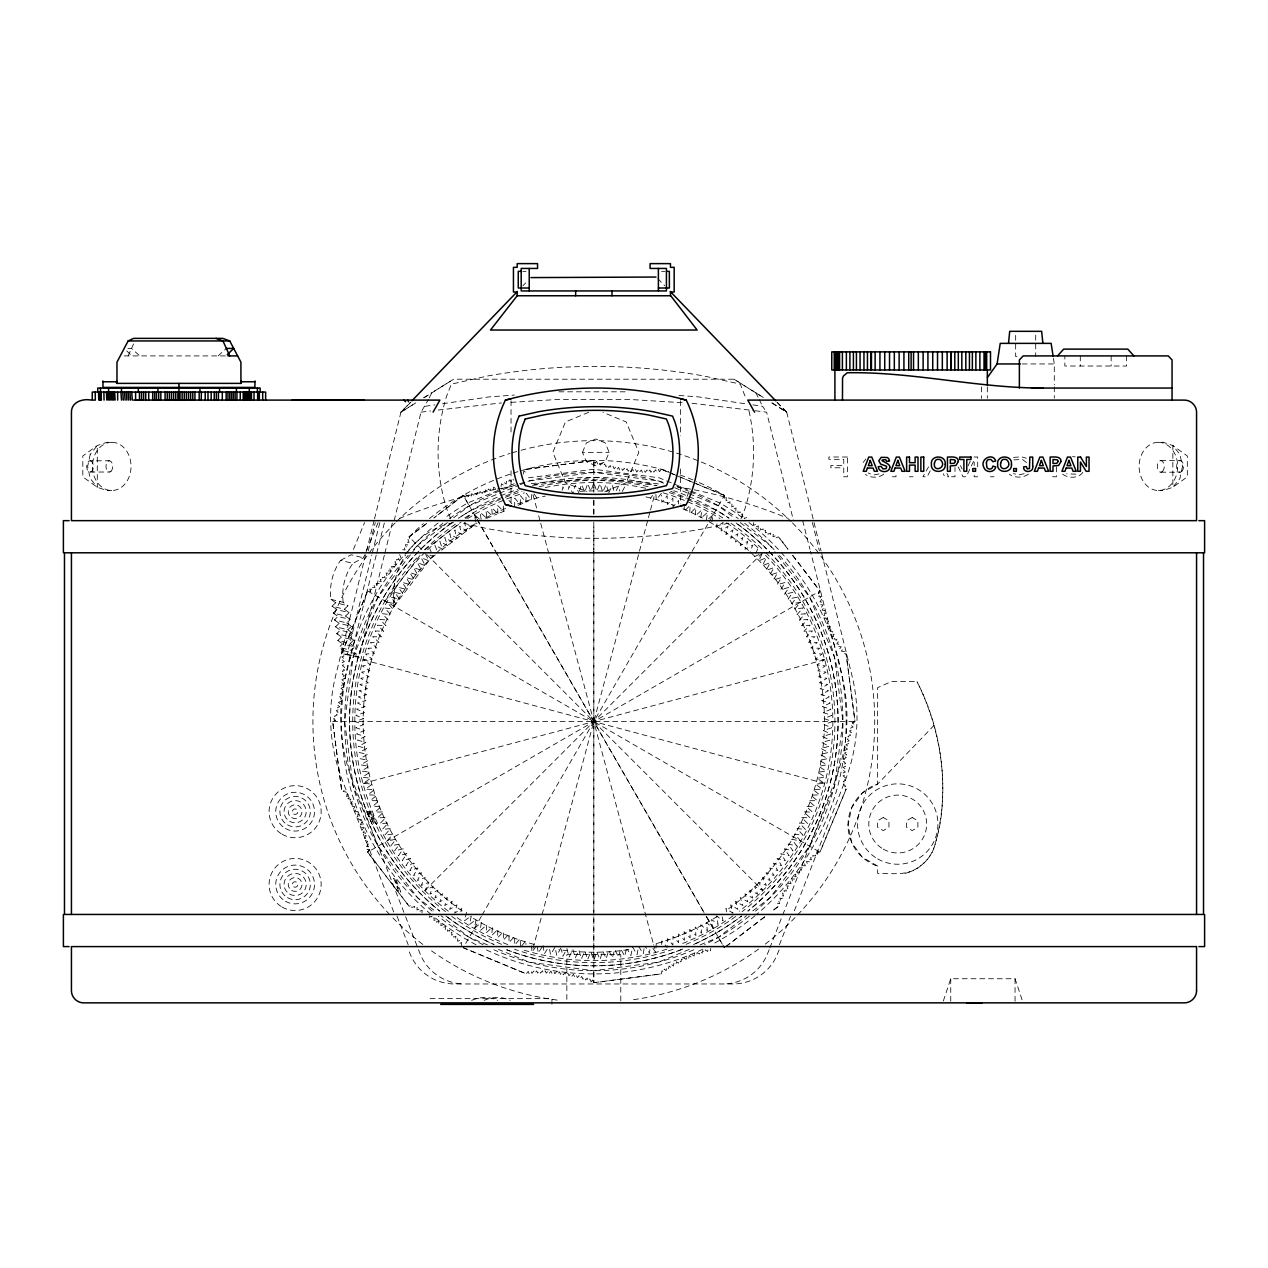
<?xml version="1.0" encoding="UTF-8"?>
<svg xmlns="http://www.w3.org/2000/svg" width="1268" height="1268" viewBox="0 0 1268 1268"><rect width="100%" height="100%" fill="white"/><g stroke="black" fill="none" stroke-linecap="round" stroke-linejoin="round"><path stroke-width="0.75" stroke-dasharray="5 3.75" d="M593.836 551.469L593.82 982.763L661.42 973.856L661.959 970.717L663.766 972.207L664.289 969.101L666.128 970.591L666.651 967.532L668.537 969.037L669.06 966.01L670.962 967.516L671.485 964.52L673.435 966.042L673.942 963.094L675.923 964.631L676.415 961.715L678.443 963.252L678.935 960.383L680.979 961.936L681.455 959.099L683.563 960.653L684.023 957.863L686.146 959.432L686.606 956.674L688.778 958.275L689.206 955.549L691.409 957.15L691.837 954.455L694.071 956.088L694.484 953.425L696.75 955.073L697.146 952.458L699.461 954.107L699.841 951.523L702.171 953.187L702.535 950.651L704.913 952.331L705.262 949.827L707.671 951.539L707.988 949.05L710.429 950.794L710.746 948.337M593.836 549.488L593.836 523.779M593.836 513.889L593.836 500.052M593.836 492.142L593.852 460.49L595.152 463.185L596.499 461.283L597.814 464.151L599.209 462.234L600.509 465.055L601.935 463.121L603.219 465.911L604.678 463.961L605.946 466.719L607.435 464.754L608.688 467.48L610.209 465.499L611.43 468.177L612.983 466.18L614.203 468.827L615.788 466.798L616.977 469.429L618.594 467.369L619.767 469.968L621.415 467.892L622.572 470.444L624.252 468.352L625.378 470.872L627.089 468.764L628.199 471.252L629.927 469.112L631.02 471.569L632.78 469.414L633.841 471.839L635.648 469.651L636.679 472.045L638.501 469.826L639.516 472.203L641.37 469.952L642.353 472.298L644.239 470.032L645.19 472.346L647.108 470.048L648.027 472.33L649.977 470L650.88 472.267L652.846 469.905L653.717 472.156L655.699 469.762L656.555 471.965L658.567 469.54L659.376 471.744L661.42 469.287L724.408 495.376L724.171 498.467L726.295 497.5L725.993 500.638L728.165 499.671L727.864 502.778L730.067 501.811L729.782 504.87L732.016 503.903L731.747 506.931L734.014 505.98L733.728 508.959L736.042 507.993L735.773 510.941L738.119 509.974L737.849 512.874L740.227 511.923L739.957 514.792L742.382 513.825L742.097 516.647L744.554 515.68L744.284 518.469L746.773 517.502M384.331 555.273L359.082 657.173L343.755 654.161L343.771 650.722L339 647.314L342.614 643.875L354.882 646.902L351.252 650.357L339 647.314M356.007 657.189L356.023 653.765L351.252 650.357M678.602 503.951L678.649 500.495L672.991 506.835L672.896 498.102L667.428 504.537L667.126 495.725L661.864 502.239L661.468 495.106M981.432 386.914L981.4 398.374M435.336 554.924L430.724 558.475L394.063 606.247L394.475 583.328M684.34 504.585L684.118 511.448L690.157 505.266L689.681 513.762L695.926 507.644L695.244 516.06L701.679 510.037L700.808 518.358L707.433 512.415L706.355 520.673L713.202 514.808L711.871 521.877M661.658 944.47L661.864 940.919L667.126 947.434L667.428 938.605L672.896 945.04L672.991 936.307L678.649 942.663L678.554 933.993L684.403 940.27L684.118 931.695L690.157 937.892L689.681 929.396L695.926 935.499L695.244 927.082L701.679 933.121L700.808 924.784L707.433 930.728L706.355 922.486L713.202 928.35L711.538 919.49L718.148 924.546L716.309 915.829L723.093 920.758L721.888 915.607M724.171 498.467L724.408 495.376A261.192 261.192 0 0 0 698.288 482.189M531.752 494.536L531.34 499.925L526.268 493.331L525.776 502.239L520.498 495.725L520.213 504.537L514.745 498.102L514.649 506.835L508.991 500.495M656.301 943.218L655.619 952.205L651.546 946.245M461.346 945.659L461.631 942.504L459.476 943.471L459.761 940.38L457.558 941.331L457.843 938.272L455.608 939.239L455.894 936.212L453.627 937.179L453.896 934.199L451.582 935.15L451.868 932.202L449.522 933.169L449.791 930.268L447.414 931.219L447.683 928.366L445.258 929.317L445.544 926.496L443.071 927.463L443.356 924.673L440.852 925.656L441.137 922.898L438.601 923.881L438.886 921.17L436.303 922.153L436.604 919.474L433.989 920.473L434.29 917.842L431.627 918.84L431.944 916.241L429.25 917.24L429.551 914.688M476.15 517.724L463.296 495.455L433.894 517.946L463.216 495.376L465.768 497.135L465.99 494.805L468.574 496.628L468.811 494.282L471.363 496.073L471.617 493.696L474.137 495.471L474.422 493.046L476.895 494.805L477.196 492.364L479.637 494.092L479.97 491.604L482.379 493.315L482.728 490.811L485.105 492.491L485.454 489.955L487.8 491.619L488.18 489.036L490.478 490.7L490.874 488.085L493.157 489.717L493.569 487.07L495.804 488.687L496.216 485.993M753.652 522.67L753.351 525.317L755.997 524.318L755.696 526.902L758.391 525.903L758.074 528.455L760.8 527.44L760.483 529.961L763.257 528.946L762.924 531.419L765.729 530.389L765.381 532.829L768.234 531.783L767.885 534.193L770.77 533.131L770.405 535.508L773.321 534.43L772.941 536.776L775.905 535.682L775.509 537.997L778.504 536.887L787.999 549.25L778.504 536.887M649.866 949.716L649.438 953.013L645.539 947.038M421.911 912.754L422.244 910.313L419.407 911.359L419.756 908.95L416.871 910.012L417.235 907.634L414.319 908.712L414.684 906.366L411.735 907.46L412.116 905.146L409.12 906.255L367.625 852.175L369.368 849.623L367.054 849.401L368.877 846.818L366.515 846.58L368.322 844.028L365.929 843.775L367.72 841.255L365.295 840.969L367.054 838.497L364.598 838.196L366.341 835.755L363.853 835.422L365.564 833.013L363.044 832.664L364.74 830.286L362.188 829.938L363.868 827.592L361.285 827.212L362.933 824.897L360.318 824.517L361.966 822.235L359.304 821.822L360.92 819.588L358.242 819.16L359.843 816.972L357.116 816.529L358.717 814.357L355.959 813.913L357.528 811.774L354.723 811.314L356.292 809.222L353.455 808.746L355.008 806.686L352.139 806.194L353.677 804.181L350.761 803.674L352.298 801.693L349.35 801.186L350.871 799.236L347.876 798.729L349.382 796.811L346.354 796.288L347.86 794.418L344.801 793.895L346.291 792.04L343.184 791.517L344.674 789.71L341.52 789.171L332.628 721.571L335.418 720.24L333.516 718.893L336.385 717.577L334.467 716.182L337.304 714.883L335.37 713.456L338.16 712.172L336.21 710.714L338.968 709.446L337.003 707.956L339.729 706.704L337.732 705.182L340.426 703.962L338.413 702.409L341.076 701.188L339.047 699.603L341.663 698.414L339.618 696.798L342.202 695.625L340.141 693.976L342.693 692.819L340.601 691.139L343.121 690.014L341.013 688.302L343.501 687.193L341.361 685.465L343.818 684.371L341.647 682.612L344.088 681.55L341.885 679.743L344.294 678.713L342.075 676.89L344.452 675.876L342.202 674.021L344.547 673.039L342.281 671.152L344.595 670.201L342.297 668.284L344.579 667.364L342.249 665.415L344.516 664.511L342.154 662.546L344.389 661.674L341.995 659.693L344.214 658.837L341.789 656.824L343.993 656.016L341.52 653.971L367.625 590.983L370.7 591.221L369.733 589.097L372.871 589.398L371.92 587.227L375.011 587.512L374.044 585.325L377.119 585.61L376.152 583.375L379.18 583.645L378.213 581.378L381.192 581.647L380.241 579.349L383.19 579.619L382.223 577.273L385.123 577.542L384.172 575.165L387.025 575.434L386.058 573.009L388.896 573.294L387.929 570.838L390.702 571.107L389.736 568.603L392.494 568.888L391.511 566.352L394.221 566.637L393.238 564.07L395.901 564.355L394.919 561.74L397.55 562.041L396.551 559.394L399.151 559.695L398.152 557.001L400.704 557.318L399.689 554.591M644.033 948.86L643.256 953.821L638.596 946.34L637.075 954.645L632.621 947.117L630.893 955.454L627.501 949.415M501.034 486.468L501.478 483.71L503.618 485.279L504.078 482.49L506.17 484.043L506.645 481.222L508.706 482.759L509.197 479.89L511.21 481.428L511.717 478.527L513.699 480.049M523.351 474.042L523.874 470.935L525.681 472.425L526.22 469.287L593.82 460.379L595.152 463.185M717.038 523.827L716.309 527.314L723.093 522.384L721.08 530.991L728.038 526.188L725.867 534.652L732.983 529.976L730.637 538.314L737.928 533.765L735.424 541.975L742.874 537.569L740.195 545.652L747.819 541.357L744.966 549.313L752.764 545.161L749.753 552.975M562.152 490.225L562.913 486.88L564.529 489.908M626.265 949.573L624.712 956.262L620.686 948.686L618.53 957.086L614.711 949.478L612.349 957.895L608.735 950.255L606.183 958.703L602.775 951.048L600.002 959.527L596.8 951.84L593.82 960.336L590.825 951.84L587.639 959.527L584.865 951.048L581.457 958.703L578.89 950.255L575.276 957.895L572.93 949.478L569.094 957.086L566.954 948.686L562.913 956.262L561.375 949.573M466.545 912.168L464.548 920.758L471.331 915.829L469.493 924.546L476.102 919.49L474.438 928.35L481.269 922.486L480.192 930.728L486.833 924.784L485.961 933.121L492.396 927.082L491.715 935.499L497.959 929.396L497.468 937.892L503.523 931.695L503.222 940.27L509.086 933.993L508.991 942.663L514.649 936.307L514.745 945.04L520.213 938.605L520.498 947.434L525.776 940.919L525.966 944.47M365.612 554.718L335.751 675.273A174.921 174.921 0 0 0 342.582 780.945L394.697 914.45M366.563 550.914L374.06 520.657M374.536 518.755L400.942 412.163L410.531 402.225M368.243 550.914L375.265 522.543M343.755 654.161L347.226 654.145L371.793 554.988M372.269 553.086L379.829 522.574M384.806 553.355L392.43 522.59M394.142 520.657L421.024 412.163L428.425 399.531M376.184 555.226L345.799 675.273A174.921 174.921 0 0 0 352.631 780.945L404.904 914.862M376.675 553.308L384.458 522.574M568.238 489.416L569.094 486.072L572.93 493.664L575.276 485.248L578.89 492.887M460.902 911.882L461.774 908.49L454.657 913.166L456.987 904.829L449.712 909.378L452.216 901.168L444.767 905.574L447.445 897.506L439.822 901.786L442.659 893.829L434.876 897.998L437.888 890.168L429.931 894.194L433.101 886.506L424.986 890.405L428.885 882.274L421.198 885.46L425.224 877.504L417.394 880.515L421.562 872.733L413.606 875.57L417.885 867.946L409.818 870.625L414.224 863.175L406.014 865.679L410.563 858.404L402.225 860.734L406.901 853.618L398.421 855.789L403.224 848.847L394.633 850.844L399.563 844.06L390.845 845.899L395.901 839.289L387.041 840.953L392.906 834.122L384.664 835.2L390.607 828.559L382.27 829.43L388.309 822.995L379.893 823.677L385.995 817.432L377.499 817.923L383.697 811.869L375.122 812.154L381.399 806.305L372.729 806.4L379.084 800.742L370.351 800.647L376.786 795.179L367.958 794.893L374.472 789.615L365.58 789.124L372.174 784.052L363.187 783.37L370.636 778.283L362.379 777.189L369.844 772.323L361.57 771.007L369.051 766.347L360.746 764.826L368.275 760.372L359.938 758.644L367.482 754.412L359.129 752.479L366.706 748.437L358.305 746.297L365.913 742.462L357.497 740.116L365.121 736.502L356.688 733.934L364.344 730.526L355.864 727.753L363.551 724.551L355.056 721.571L363.551 718.591L355.864 715.39L364.344 712.616L356.688 709.208L365.121 706.656L357.497 703.027L365.913 700.681L358.305 696.861L366.706 694.706L359.129 690.68L367.482 688.746L359.938 684.498L368.275 682.77L360.746 678.317L369.051 676.795L361.57 672.135L369.844 670.835L362.379 665.954L370.636 664.86L363.187 659.772L372.174 659.091L365.58 654.019L374.472 653.527L367.958 648.265L376.786 647.964L370.351 642.496L379.084 642.4L372.729 636.742L381.399 636.837L375.122 630.989L383.697 631.274L377.499 625.219L385.995 625.71L379.893 619.466L388.309 620.147L382.27 613.712L390.607 614.584L384.664 607.958L392.906 609.02L387.041 602.189L395.901 603.853L390.845 597.244L399.563 599.082L394.633 592.299L403.224 594.296L398.421 587.353L406.901 589.525L402.225 582.408L410.563 584.754L406.014 577.463L414.224 579.967L409.818 572.518L417.885 575.196L413.606 567.573L421.562 570.426L417.394 562.627L425.224 565.639L421.198 557.682L428.885 560.868L424.986 552.737L762.639 890.405L754.523 886.506L757.693 894.194L749.753 890.168L752.764 897.998L744.966 893.829L747.819 901.786L740.195 897.506L742.874 905.574L735.424 901.168L737.928 909.378L730.637 904.829L732.983 913.166L725.867 908.49L726.738 911.882M533.035 948.385L647.948 519.531M648.455 517.629L649.993 511.907M650.5 510.005L655.096 492.856M579.413 491.191L581.457 484.439L584.865 492.095L587.639 483.631L590.825 491.318L593.82 482.807L596.8 491.318L600.002 483.631L602.775 492.095L606.183 484.439L608.228 491.191M943.329 1001.007L950.746 978.737L1015.05 978.737L1022.468 1001.007M769.121 949.716L767.695 953.377A48.057 48.057 0 0 1 723.22 983.968M769.85 947.878L782.007 916.701M782.736 914.862L834.994 780.945A174.921 174.921 0 0 0 841.841 675.273L810.426 551.2M779.408 944.818L790.566 916.241M779.059 949.986L777.744 953.377A48.057 48.057 0 0 1 733.269 983.968L454.356 983.968A48.057 48.057 0 0 1 409.897 953.377L408.565 949.986M794.37 910.789L845.043 780.945A174.921 174.921 0 0 0 851.89 675.273L821.537 552.8M740.956 518.866L744.982 508.706A189.265 189.265 0 0 0 748.516 408.851M582.487 452.343L586.387 442.912L595.833 439.013L605.264 442.912L609.163 452.343L605.264 461.774L595.833 465.689L586.387 461.774L582.487 452.343L609.163 452.343M687.097 496.374L689.554 490.431L659.122 477.814L593.82 469.223L528.502 477.814M755.791 553.561L757.693 548.949M792.738 555.432L820.016 590.983L818.256 593.535L820.586 593.757L818.763 596.325L821.109 596.562L819.318 599.114L821.696 599.384L819.92 601.888L822.346 602.173L820.586 604.646L823.027 604.963L821.299 607.404L823.788 607.721L822.076 610.13L824.58 610.479L822.884 612.856L825.436 613.221L823.772 615.551L826.356 615.931L824.691 618.245L827.307 618.641L825.674 620.908L828.321 621.32L826.704 623.555L829.399 623.983L827.782 626.186L830.508 626.614L828.923 628.785L831.681 629.245L830.112 631.369L832.902 631.829L831.348 633.921L834.17 634.396L832.632 636.457L835.501 636.948L833.964 638.977L836.864 639.468L835.343 641.449L838.291 641.957L836.769 643.906L839.765 644.413L838.243 646.331L841.27 646.854L839.765 648.725L842.84 649.264L841.35 651.102L844.456 651.625L842.966 653.432L846.105 653.971L855.012 721.571L852.207 722.903L854.109 724.266L851.24 725.581L853.158 726.96L850.337 728.26L852.27 729.686L849.465 730.97L851.414 732.428L848.657 733.696L850.638 735.186L847.912 736.439L849.893 737.96L847.214 739.196L849.211 740.75L846.564 741.954L848.593 743.539L845.962 744.728L848.007 746.345L845.423 747.518L847.5 749.166L844.948 750.323L847.04 752.003L844.52 753.129L846.628 754.84L844.139 755.95L846.279 757.693L843.822 758.771L845.978 760.546L843.553 761.592L845.74 763.399L843.347 764.43L845.566 766.268L843.188 767.267L845.439 769.121L843.093 770.104L845.36 771.99L843.046 772.941L845.344 774.859L843.046 775.794L845.391 777.728L843.125 778.631L845.487 780.597L843.236 781.468L845.629 783.466L843.41 784.306L845.835 786.318L843.648 787.143L846.105 789.171L820.016 852.175L816.925 851.922L817.892 854.046L814.753 853.76L815.72 855.916L812.614 855.631L813.58 857.834L810.521 857.548L811.488 859.783L808.461 859.498L809.412 861.764L806.432 861.495L807.399 863.809L804.451 863.524L805.418 865.87L802.501 865.6L803.468 867.978L800.599 867.708L801.566 870.133L798.745 869.848L799.712 872.321L796.922 872.035L797.889 874.54L795.147 874.254L796.13 876.79L793.419 876.505L794.402 879.073L791.723 878.787L792.706 881.403L790.075 881.101L791.073 883.764L788.49 883.447L789.489 886.142L786.937 885.825L787.951 888.567L785.431 888.234L786.445 891.008L783.957 890.675L785.003 893.48L782.546 893.148L783.608 895.985L781.183 895.636L782.261 898.521L779.883 898.156L780.961 901.072L778.615 900.692L779.709 903.656L777.395 903.26L778.504 906.255L772.323 911.01L778.504 906.255M353.423 549.409L364.598 522.527M335.719 602.744L332.105 606.183L344.357 609.226L347.971 605.771L335.719 602.744L330.948 599.336A53.89 52.749 -76.1 0 1 340.616 560.329L352.869 563.372L363.44 557.825L378.133 522.495M341.52 653.971L367.72 590.999L370.7 591.221M816.925 851.922L819.905 852.144L846.105 789.171M128.131 355.912L133.568 343.945M968.15 465.752L970.591 460.506M608.735 492.887L612.349 485.248L614.711 493.664M761.862 554.37L758.74 560.868L766.443 557.682L762.417 565.639L770.231 562.627L766.078 570.426L774.035 567.573L769.739 575.196L777.823 572.518L773.417 579.967L781.611 577.463L777.078 584.754L785.415 582.408L780.739 589.525L789.203 587.353L784.401 594.296L793.007 592.299L788.078 599.082L796.795 597.244L791.739 603.853L800.584 602.189L794.719 609.02L802.977 607.958L797.033 614.584L805.354 613.712L799.331 620.147L807.748 619.466L801.63 625.71L810.125 625.219L803.944 631.274L812.519 630.989L806.242 636.837L814.896 636.742L808.54 642.4L817.289 642.496L810.854 647.964L819.667 648.265L813.153 653.527L822.06 654.019L815.467 659.091L824.438 659.772L817.004 664.86L825.262 665.954L817.797 670.835L826.07 672.135L818.573 676.795L826.879 678.317L819.366 682.77L827.703 684.498L820.142 688.746L828.511 690.68L820.935 694.706L829.32 696.861L821.727 700.681L830.144 703.027L822.504 706.656L830.952 709.208L823.297 712.616L831.76 715.39L824.073 718.591L832.585 721.571L824.073 724.551L831.76 727.753L823.297 730.526L830.952 733.934L822.504 736.502L830.144 740.116L821.727 742.462L829.32 746.297L820.935 748.437L828.511 752.479L820.142 754.412L827.703 758.644L819.366 760.372L826.879 764.826L818.573 766.347L826.07 771.007L817.797 772.323L825.262 777.189L817.004 778.283L824.438 783.37L815.467 784.052L822.06 789.124L813.153 789.615L819.667 794.893L810.854 795.179L817.289 800.647L808.54 800.742L814.896 806.4L806.242 806.305L812.519 812.154L803.944 811.869L810.125 817.923L801.63 817.432L807.748 823.677L799.331 822.995L805.354 829.43L797.033 828.559L802.977 835.2L794.719 834.122L800.584 840.953L791.739 839.289L796.795 845.899L788.078 844.06L793.007 850.844L784.401 848.847L789.203 855.789L780.739 853.618L785.415 860.734L777.078 858.404L781.611 865.679L773.417 863.175L777.823 870.625L769.739 867.946L774.035 875.57L766.078 872.733L770.231 880.515L762.417 877.504L766.443 885.46L758.74 882.274L762.639 890.405M429.266 397.835L431.786 392.763L453.627 379.211L733.998 379.211L763.97 397.867M616.248 490.621L618.53 486.072L619.83 491.096M863.191 462.424L865.806 459.016M622.287 491.429L624.712 486.88L625.489 490.225M930.284 470.777L927.082 476.768L922.93 476.768L928.556 466.878M560.979 947.909L556.747 955.454L555.019 947.117L550.566 954.645L549.044 946.34M481.349 916.384L463.216 947.767L526.22 973.856L528.249 971.399L529.073 973.602L531.086 971.177L531.926 973.396L533.923 971.003L534.795 973.238L536.76 970.876L537.664 973.142L539.597 970.812L540.533 973.095L542.435 970.797L543.401 973.111L545.288 970.844L546.27 973.19L548.125 970.939L549.123 973.317L550.962 971.098L551.992 973.491L553.783 971.304L554.845 973.745L556.62 971.573L557.698 974.03L559.442 971.89L560.551 974.379L562.263 972.271L563.388 974.791L565.068 972.699L566.21 975.25L567.874 973.19L569.031 975.774L570.648 973.729L571.852 976.344L573.437 974.315L574.642 976.962L576.195 974.965L577.431 977.66L578.953 975.663L580.205 978.389L581.695 976.423L582.963 979.181L584.421 977.232L585.705 980.021L587.116 978.088L588.431 980.925L589.81 979.007L591.126 981.876L592.489 979.974L593.789 982.652L661.42 973.856M482.046 915.116L724.408 495.376M547.174 949.336L544.384 953.821L543.069 945.548M542.102 947.038L538.203 953.013L537.331 946.419M1082.84 472.298C1078.719 478.591 1068.179 478.527 1062.647 474.153M818.256 593.535L820.016 590.983L367.625 852.175L369.368 849.623M650.532 498.387L652.56 495.408M536.095 946.245L532.021 952.205L531.34 943.218M410.452 554.782L378.054 597.006L353.17 657.093L344.674 721.571L353.17 786.049L378.054 846.136L417.647 897.744L434.845 910.931M411.656 553.228L417.647 545.414L447.366 522.606M385.012 601.016L421.024 554.116M661.373 493.331L656.301 499.925L655.619 490.954M934.12 725.28L877.646 784.068L862.192 793.086L851.716 807.589L848.023 825.088L851.716 842.602L862.192 857.105L877.646 866.107L877.646 873.383C892.418 873.272 909.14 876.362 921.107 865.442C929 859.355 934.072 850.479 936.053 840.779C950.144 787.856 941.268 730.225 917.018 681.613L891.372 681.613L877.646 687.636L877.646 784.068A43.207 43.207 0 0 0 877.646 866.107M522.907 285.776L525.649 282.923M415.761 402.891L400.942 412.163L410.594 402.416M424.986 890.405L762.639 552.737M333.246 613.046L336.876 609.591L349.128 612.634L345.498 616.074L333.246 613.046L338.017 616.454L350.285 619.481L346.655 622.937L334.403 619.894L338.017 616.454M335.544 626.757L339.174 623.301L351.426 626.344L347.812 629.784L335.544 626.757L340.315 630.164L352.583 633.192L348.954 636.647L336.702 633.604L340.315 630.164M337.843 640.467L341.472 637.011L353.724 640.055L350.111 643.51L337.843 640.467L342.614 643.875M218.128 355.912L226.354 348.431M421.721 549.472L409.12 536.887L427.681 522.654L409.12 536.887L410.23 539.883L407.931 539.486L409.025 542.45L406.679 542.07L407.757 544.986L405.38 544.622L406.442 547.507L404.032 547.158L405.078 549.995L402.638 549.662M453.611 517.819L469.255 505.821L518.406 485.454M424.843 549.932L461.076 522.131M465.641 518.628L473.265 512.779M441.502 550.201L476.942 523.002M700.174 944.866L718.385 937.337L746.535 915.734M752.78 910.931L769.977 897.744L809.57 846.136L834.471 786.049L842.951 721.571L834.471 657.093L809.57 597.006L774.78 551.659M725.962 946.578L766.141 915.75L725.882 946.514M883.748 474.2C878.645 478.099 870.688 478.163 865.458 474.47M1028.427 474.153C1022.991 478.099 1014.971 478.068 1009.407 474.375M400.942 412.163L415.555 402.97M423.671 397.867L431.786 392.763M423.988 397.756L453.627 379.211M340.616 560.329L351.188 554.782L363.44 557.825M754.523 556.636L761.022 553.53M341.52 789.171L332.739 721.54L335.418 720.24M852.207 722.903L855.012 721.571L846.105 653.971M588.669 412.322L565.433 421.959L552.848 452.343L565.433 482.743L586.894 491.619M514.19 483.758L467.638 503.031A252.348 252.348 0 0 0 444.894 517.851M520.229 484.693L525.697 482.442M518.469 490.668L471.696 510.053A244.248 244.248 0 0 0 458.588 518.184A244.264 244.264 0 0 1 517.661 489.48M486.484 518.438L496.723 514.206M475.769 521.877L474.438 514.808L481.269 520.673L480.192 512.415L486.833 518.358L485.961 510.037L492.396 516.06L491.715 507.644L497.959 513.762L506.518 510.148M518.2 505.298L528.312 501.114M604.773 491.619L626.218 482.743L638.803 452.343L626.218 421.959L602.982 412.322M689.253 949.399L658.298 962.222L593.82 970.702L529.342 962.222L498.387 949.399M1024.116 473.709L1018.838 474.866L1013.497 473.693M1013.877 459.904L1022.373 459.381L1027.508 463.359M879.057 473.931L874.381 474.866L869.214 473.598A6.197 6.197 0 0 1 868.247 472.885M332.628 721.571L855.012 721.571M363.187 783.37L824.438 659.772M1013.512 457.399L1021.564 456.829L1026.303 458.224M728.783 523.145L703.867 528.74A614.473 614.473 0 0 1 487.784 528.74L462.868 523.145M1075.93 474.169L1066.657 473.788M425.065 406.299L434.797 404.872M442.58 403.731L489.289 396.884L514.428 395.061M529.342 480.921L593.82 472.441L658.298 480.921L663.766 483.187M532.512 485.406L593.82 477.323L657.03 485.644A244.264 244.264 0 0 0 530.595 485.628M526.22 469.287L593.852 460.49L593.82 472.441M421.024 412.163L430.597 410.975M438.237 410.039L501.431 402.939M511.036 402.352L559.125 399.388L628.5 399.388L684.292 402.812M522.796 271.352L526.014 271.352M661.611 271.352L664.828 271.352M127.862 348.431L131.523 348.431L139.765 355.912M124.137 355.912L225.989 355.912M1017.015 356.498L1015.668 356.498L1015.668 335.196M1022.119 363.948L1054.294 363.948L1054.294 384.886M558.919 391.812L628.722 391.812M111.742 442.294A24.108 19.289 -90 0 0 95.052 478.464A24.108 19.289 -90 0 0 128.448 478.464A24.108 19.289 -90 0 0 111.742 442.294L106.924 442.294L97.287 445.528L82.816 455.973L82.816 476.847L97.287 487.292L106.924 490.526L111.742 490.526M1158.397 442.294A24.108 19.289 -90 0 1 1175.087 478.464A24.108 19.289 -90 0 1 1141.691 478.464A24.108 19.289 -90 0 1 1158.397 442.294L1163.216 442.294L1172.852 445.528L1187.323 455.973L1187.323 476.847L1172.852 487.292L1163.216 490.526L1158.397 490.526M974.046 457.003L977.691 457.003L977.691 466.878M90.044 460.791A5.627 3.376 -90 0 1 92.976 469.223A5.627 3.376 -90 0 1 87.127 469.223A5.627 3.376 -90 0 1 90.044 460.791L109.333 460.791M1160.806 460.617L1180.096 460.617M90.044 472.029L109.333 472.029M1160.806 472.203L1180.096 472.203M892.355 476.768L895.985 476.768L895.985 472.805M909.41 476.768L913.039 476.768M951.475 476.768L954.978 476.768L954.978 467.575M977.691 476.768L974.189 476.768L974.189 473.027M990.387 476.768L994.017 476.768M430.026 998.645L551.929 998.645L551.929 1004.351M691.979 403.287L753.224 410.515M1072.538 456.67L1075.185 456.845M679.014 395.473L698.351 396.884L745.061 403.731M755.126 410.737L766.601 412.163L793.483 520.657M752.843 404.872L762.575 406.299L766.601 412.163M330.948 599.336L343.2 602.363L347.971 605.771M343.771 650.722L356.023 653.765M347.226 654.145L359.082 657.173M367.72 590.999L819.905 852.144M363.187 659.772L824.438 783.37M691.345 491.176L719.986 503.031A252.348 252.348 0 0 1 742.747 517.851M674.687 487.72L687.43 492.998M689.253 493.743L718.385 505.821L734.014 517.819M670.566 491.255L715.944 510.053A244.248 244.248 0 0 1 729.052 518.184A244.264 244.264 0 0 0 673.641 490.716M487.451 944.866L469.255 937.337L441.106 915.734M661.405 469.287L724.377 495.487M463.248 947.671L526.22 973.856M429.852 555.083L433.101 556.636L429.931 548.949M733.998 379.211L763.637 397.756M771.879 402.891L786.699 412.163L813.58 520.657M772.085 402.97L786.699 412.163L777.11 402.225M465.768 497.135L463.216 495.376L469.255 505.821M344.357 609.226L349.128 612.634M332.105 606.183L336.876 609.591M345.498 616.074L350.285 619.481M346.655 622.937L351.426 626.344M334.403 619.894L339.174 623.301M347.812 629.784L352.583 633.192M348.954 636.647L353.724 640.055M336.702 633.604L341.472 637.011M350.111 643.51L354.882 646.902M740.274 522.606L769.977 545.414L773.575 550.106M126.768 350.919L131.904 355.912M777.03 402.416L786.699 412.163M657.886 278.675L664.733 285.776M792.706 555.463L819.936 591.062M367.704 852.096L409.12 906.255M534.05 493.918L537.109 498.387M474.438 514.808L476.403 518.216M477.402 519.928L705.309 914.672M706.292 916.384L713.202 928.35M718.385 937.337L724.408 947.767M477.148 519.436L494.948 550.264M495.931 551.976L705.547 915.147M706.53 916.859L724.329 947.687M946.879 473.471L948.638 476.768L944.771 476.768L943.265 473.772M755.839 392.763L758.375 397.835M759.215 399.531L762.575 406.299M958.18 466.846L962.967 476.768L966.248 476.768L974.189 459.951L974.189 465.546M960.478 465.594L962.127 469.033M592.489 979.974L593.82 982.763L593.82 970.702M744.982 395.981L740.29 384.141L703.867 375.962A614.473 614.473 0 0 0 487.784 375.962L451.36 384.141L446.669 395.981A189.265 189.265 0 0 0 446.669 508.706L450.695 518.866M405.617 916.701L417.79 947.878M418.503 949.716L419.946 953.377A48.057 48.057 0 0 0 464.405 983.968M397.074 916.241L408.217 944.818M436.683 549.852L434.876 545.161L442.659 549.313L439.822 541.357L447.445 545.652L444.767 537.569L452.216 541.975L449.712 533.765L456.987 538.314L454.657 529.976L461.774 534.652L459.602 526.188L466.545 530.991L464.548 522.384L471.331 527.314L470.586 523.827M533.035 494.758L536.618 508.103M538.662 515.727L540.2 521.449M540.707 523.351L654.589 948.385M802.692 520.657L809.935 549.298M814.04 522.543L821.078 550.914M812.376 522.543L819.397 550.914M1053.439 358.337L1054.294 363.948M497.959 513.762L497.468 505.266L503.523 511.448L503.222 502.873M1126.586 355.912L1126.586 366.024L1064.851 366.024L1064.851 355.912M1111.148 355.912L1111.148 366.024M1080.288 355.912L1080.288 366.024M1056.434 466.878L1056.434 476.768L1052.789 476.768L1052.789 473.55M1054.294 386.788L1054.294 398.2M1035.702 335.196L1035.702 356.498M1015.05 978.737L1015.05 1002.861M987.328 386.93L987.328 398.231M950.746 978.737L950.746 1002.861M680.615 400.783L680.615 435.812M680.615 468.891L680.615 503.903M620.781 1000.928L620.781 954.63L566.844 954.63L566.844 1000.928M593.82 482.807L593.82 490.7M593.82 500.575L593.82 514.38M593.82 522.273L593.82 914.957M593.82 916.923L593.82 960.336M511.036 400.783L511.036 433.862M511.036 470.824L511.036 503.903M350.063 656.253L350.063 658.678M709.145 521.814A230.649 230.649 0 0 1 725.534 910.915M717.419 916.32A230.649 230.649 0 0 1 653.511 944.375M628.769 949.558A230.649 230.649 0 0 1 558.855 949.558M534.113 944.375A230.649 230.649 0 0 1 470.206 916.32M462.091 910.915A230.649 230.649 0 0 1 478.496 521.814M485.248 518.073A230.649 230.649 0 0 1 506.455 508.103M517.423 503.935A230.649 230.649 0 0 1 545.414 496.057M580.253 491.318A230.649 230.649 0 0 1 607.372 491.318M646.014 496.897A230.649 230.649 0 0 1 673.879 505.266M682.992 508.848A230.649 230.649 0 0 1 702.377 518.073M394.063 606.247A74.97 74.97 0 0 1 405.649 554.988M406.727 553.403A74.97 74.97 0 0 1 455.561 522.226M769.216 551.596A244.248 244.248 0 0 1 747.851 911.121A244.264 244.264 0 0 0 735.472 522.574A244.248 244.248 0 0 1 766.522 548.87M680.948 949.748A244.248 244.248 0 0 1 506.677 949.748M748.976 522.559A252.348 252.348 0 0 1 756.568 914.434M755.062 915.686A252.348 252.348 0 0 1 711.538 944.771M702.868 949.146A252.348 252.348 0 0 1 484.772 949.146M476.086 944.771A252.348 252.348 0 0 1 432.562 915.686M431.072 914.434A252.348 252.348 0 0 1 407.377 551.517M408.692 550.09A252.348 252.348 0 0 1 438.649 522.559M765.682 552.483A241.094 241.094 0 0 1 742.16 911.629M735.82 916.415A241.094 241.094 0 0 1 686.083 944.311M673.118 949.256A241.094 241.094 0 0 1 514.507 949.256M501.557 944.311A241.094 241.094 0 0 1 451.804 916.415M445.48 911.629A241.094 241.094 0 0 1 419.233 555.289M424.717 549.71A241.094 241.094 0 0 1 456.654 523.288M464.88 517.851A241.094 241.094 0 0 1 503.396 498.07M505.235 497.341A241.094 241.094 0 0 1 522.004 491.413M539.011 486.785A241.094 241.094 0 0 1 648.63 486.785M669.377 492.618A241.094 241.094 0 0 1 686.083 498.831M687.906 499.592A241.094 241.094 0 0 1 722.744 517.851M730.97 523.288A241.094 241.094 0 0 1 762.908 549.71M682.77 949.066A244.264 244.264 0 0 1 504.854 949.066M792.452 522.939A280.91 280.91 0 0 1 764.826 944.438M758.581 949.082A280.91 280.91 0 0 1 630.481 1000.087M557.143 1000.087A280.91 280.91 0 0 1 429.044 949.082M422.815 944.438A280.91 280.91 0 0 1 391.162 916.098M389.831 914.703A280.91 280.91 0 0 1 395.188 522.939M396.535 521.592A280.91 280.91 0 0 1 510.037 453.453M511.876 452.882A280.91 280.91 0 0 1 517.423 451.249M521.116 450.235A280.91 280.91 0 0 1 791.089 521.592M779.44 555.4A249.13 249.13 0 0 1 755.522 911.106M749.388 916.162A249.13 249.13 0 0 1 704.517 944.771M693.723 949.795A249.13 249.13 0 0 1 493.902 949.795M483.124 944.771A249.13 249.13 0 0 1 438.237 916.162M432.119 911.106A249.13 249.13 0 0 1 408.201 555.4M413.542 549.615A249.13 249.13 0 0 1 442.944 523.319M449.347 518.612A249.13 249.13 0 0 1 663.957 482.522M677.096 486.769A249.13 249.13 0 0 1 688.239 491.017M690.061 491.778A249.13 249.13 0 0 1 738.293 518.612M744.696 523.319A249.13 249.13 0 0 1 774.082 549.615M765.539 555.321A239.018 239.018 0 0 1 739.323 911.201M732.999 915.876A239.018 239.018 0 0 1 679.806 944.581M666.873 949.161A239.018 239.018 0 0 1 520.768 949.161M507.818 944.581A239.018 239.018 0 0 1 454.626 915.876M448.317 911.201A239.018 239.018 0 0 1 424.812 552.563M427.57 549.837A239.018 239.018 0 0 1 461.076 522.796M467.654 518.564A239.018 239.018 0 0 1 524.492 492.824M545.208 487.546A239.018 239.018 0 0 1 646.252 488.37M663.148 492.824A239.018 239.018 0 0 1 719.986 518.564M726.548 522.796A239.018 239.018 0 0 1 760.071 549.837M409.12 536.887A261.192 261.192 0 0 1 423.401 523.636M429.408 518.612A261.192 261.192 0 0 1 511.321 473.756M513.175 473.138A261.192 261.192 0 0 1 668.87 471.395M680.013 475.009A261.192 261.192 0 0 1 696.481 481.412M399.404 518.454A508.658 508.658 0 0 1 495.645 489.4M497.5 489.036A508.658 508.658 0 0 1 514.348 486.072M531.276 483.694A508.658 508.658 0 0 1 660.121 484.17M677.033 486.69A508.658 508.658 0 0 1 788.236 518.454M484.17 1000.357A121.982 60.991 90 0 1 510.259 1000.357M471.696 1000.357A121.982 60.991 90 0 1 497.785 1000.357M905.098 873.383A43.16 43.16 0 0 0 932.535 851.684A175.967 175.967 0 0 0 940.919 818.383A234.881 234.881 0 0 0 917.018 681.613M343.2 602.363A53.89 52.749 -76.1 0 1 352.869 563.372M367.466 811.631L368.608 815.91A4.264 0.808 68.7 0 0 369.59 817.971L371.635 819.144L374.028 824.549L369.067 811.266L367.466 811.631M368.211 812.946L369.527 816.941L371.048 817.575L369.273 812.836L368.211 812.946M90.218 454.356L87.635 466.418L90.218 478.464L97.287 487.292L97.287 445.528L90.218 454.356M1182.505 466.418L1179.922 478.464L1172.852 487.292L1172.852 445.528L1179.922 454.356L1182.505 466.418M883.273 817.495L877.615 820.776L877.615 827.307L883.273 830.588L888.947 827.307L888.947 820.776L883.273 817.495M912.199 817.495L906.541 820.776L906.541 827.307L912.199 830.588L917.874 827.307L917.874 820.776L912.199 817.495M847.389 457.003L828.876 457.003L828.876 459.333L843.759 459.333L843.759 465.451L830.873 465.451L830.873 467.781L843.759 467.781L843.759 476.768L847.389 476.768L847.389 457.003M371.524 811.266L369.559 811.266L370.145 812.836L371.714 812.836L373.267 816.941L371.904 816.941L372.491 818.51L373.854 818.51L376.485 824.549L371.524 811.266M393.777 878.391L398.723 891.673L397.47 886.047C407.171 907.492 390.386 863.524 396.472 883.431L393.777 878.391M693.548 944.533A244.248 244.248 0 0 0 741.732 915.94A244.264 244.264 0 0 1 693.564 944.549M445.908 915.94A244.248 244.248 0 0 0 494.092 944.533A244.264 244.264 0 0 1 445.892 915.956M452.185 522.59A244.248 244.248 0 0 0 439.774 911.121A244.264 244.264 0 0 1 452.169 522.574M282.098 834.233A26.042 26.042 0 0 0 321.169 811.678A26.042 26.042 0 0 0 282.098 789.124A26.042 26.042 0 0 0 282.098 834.233M282.098 907.032A26.042 26.042 0 0 0 321.169 884.478A26.042 26.042 0 0 0 282.098 861.923A26.042 26.042 0 0 0 282.098 907.032M285.427 828.464A19.385 19.385 0 0 0 314.512 811.678A19.385 19.385 0 0 0 285.427 794.893A19.385 19.385 0 0 0 285.427 828.464M285.427 901.263A19.385 19.385 0 0 0 314.512 884.478A19.385 19.385 0 0 0 285.427 867.692A19.385 19.385 0 0 0 285.427 901.263M287.503 824.866A15.232 15.232 0 0 0 310.343 811.678A15.232 15.232 0 0 0 287.503 798.491A15.232 15.232 0 0 0 287.503 824.866M287.503 897.665A15.232 15.232 0 0 0 310.343 884.478A15.232 15.232 0 0 0 287.503 871.29A15.232 15.232 0 0 0 287.503 897.665M289.595 821.268A11.063 11.063 0 0 0 306.19 811.678A11.063 11.063 0 0 0 289.595 802.089A11.063 11.063 0 0 0 289.595 821.268M289.595 894.067A11.063 11.063 0 0 0 306.19 884.478A11.063 11.063 0 0 0 289.595 874.888A11.063 11.063 0 0 0 289.595 894.067M291.672 817.654A6.911 6.911 0 0 0 302.038 811.678A6.911 6.911 0 0 0 291.672 805.703A6.911 6.911 0 0 0 291.672 817.654M291.672 890.453A6.911 6.911 0 0 0 302.038 884.478A6.911 6.911 0 0 0 291.672 878.486A6.911 6.911 0 0 0 291.672 890.453M293.748 814.056A2.742 2.742 0 0 0 297.869 811.678A2.742 2.742 0 0 0 293.748 809.301A2.742 2.742 0 0 0 293.748 814.056M293.748 886.855A2.742 2.742 0 0 0 297.869 884.478A2.742 2.742 0 0 0 293.748 882.1A2.742 2.742 0 0 0 293.748 886.855M111.029 471.284A5.627 3.376 -90 0 0 111.029 461.536A5.627 3.376 -90 0 0 105.957 466.418A5.627 3.376 -90 0 0 111.029 471.284M1181.824 471.427A5.785 3.471 -90 0 0 1181.824 461.394A5.785 3.471 -90 0 0 1176.609 466.418A5.785 3.471 -90 0 0 1181.824 471.427M1162.534 471.427A5.785 3.471 -90 0 0 1162.534 461.394A5.785 3.471 -90 0 0 1157.319 466.418A5.785 3.471 -90 0 0 1162.534 471.427M877.646 858.848A40.18 40.18 0 0 0 937.924 824.041A40.18 40.18 0 0 0 877.646 789.235A40.18 40.18 0 0 0 877.646 858.848M883.273 849.1A28.926 28.926 0 0 0 926.67 824.041A28.926 28.926 0 0 0 883.273 798.983A28.926 28.926 0 0 0 883.273 849.1"/><path stroke-width="1.5" d="M670.471 295.412L697.146 330.029L490.494 330.029L517.17 295.761L517.17 292.036L513.445 292.036L513.445 267.326L517.17 267.326L517.17 263.617L537.553 263.617L537.553 268.436L521.196 268.436L521.196 290.943L666.429 290.943L666.429 268.436L650.072 268.436L650.072 263.617L670.455 263.617L670.455 267.326L674.18 267.326L674.18 292.036L670.455 292.036L670.455 295.761L517.17 295.761M1008.52 343.374L1009.708 331.328L1041.662 331.328L1042.867 343.374M987.407 377.499L997.092 363.948L1000.23 343.374L1051.14 343.374L1053.153 356.466M240.92 383.38L240.92 362.173L229.762 340.949L222.756 338.366L133.663 338.366L128.131 340.949L116.973 362.173L116.973 383.38M433.085 412.163L439.885 400.102L143.633 400.102L143.633 392.066M1057.544 355.912L1063.646 349.128L1127.791 349.128L1133.893 355.912M411.894 400.799L517.423 291.45M227.273 354.66L233.692 348.431L226.354 348.431M530.912 277.597L656 277.042M511.036 505.853L505.409 504.585A119.208 119.208 0 0 1 505.409 400.102L511.036 398.849M680.615 505.853L686.242 504.585A119.208 119.208 0 0 0 686.242 400.102L680.615 398.849M521.196 271.352L518.263 271.352L518.263 288.01L529.231 288.01M666.429 271.352L669.361 271.352L669.361 288.01L658.393 288.01M128.131 340.949L229.762 340.949M227.923 355.912L237.623 355.912M997.092 363.948L1020.328 363.948M102.962 381.779L116.577 381.779M241.3 381.779L254.916 381.779M1031.455 388.056L1172.06 388.056M292.195 400.006L364.376 400.006M91.169 400.102C82.737 398.358 71.388 402.019 71.436 412.163L71.436 520.657L1196.564 520.657L1196.564 412.163C1196.548 405.712 1190.969 400.133 1184.502 400.102L747.755 400.102L754.555 412.163M98.793 400.102L98.539 392.066M99.665 400.102L99.395 392.066M100.537 400.102L100.267 392.066M101.392 400.102L101.123 392.066M104.071 400.102L103.865 392.066M106.829 400.102L106.401 392.066M108.208 400.102L107.78 392.066M109.587 400.102L109.159 392.066M110.966 400.102L110.538 392.066M112.345 400.102L111.917 392.066M113.724 400.102L113.296 392.066M115.103 400.102L114.675 392.066M121.506 400.102L120.951 392.066M123.297 400.102L122.758 392.066M125.104 400.102L124.549 392.066M126.895 400.102L126.34 392.066M128.686 400.102L128.131 392.066M130.477 400.102L129.938 392.066M132.284 400.102L131.729 392.066M133.52 400.102L136.944 400.102M137.372 400.102L142.761 400.102M69.122 520.657L63.4 520.657L63.4 552.8M1198.878 520.657L1204.6 520.657L1204.6 552.8M69.122 946.594L63.4 946.594L63.4 914.45M1198.878 946.594L1204.6 946.594L1204.6 914.45M966.628 1003.257L981.781 1003.257M440.678 1004.383L533.59 1004.383M1043.089 388.056C977.422 388.151 912.881 371.635 847.309 372.744L843.426 375.994L842.538 378.244L842.475 400.102M215.956 338.366L222.962 340.949L229.762 355.912M403.81 400.102L405.665 401.718M670.217 291.45L775.731 400.799M407.836 400.102L408.486 401.718M1196.564 552.8L1196.564 914.45M1172.06 400.102L1172.06 359.922L1168.256 355.912L1023.181 355.912L1019.377 359.922L1019.377 388.056M987.328 369.971L987.328 385.044M986.678 351.886L986.678 369.971M985.347 351.886L985.347 369.971M984.031 351.886L984.031 369.971M979.863 351.886L979.863 369.971M975.869 351.886L975.869 369.971M972.366 351.886L972.366 369.971M969.449 351.886L969.449 369.971M965.82 351.886L965.82 369.971M961.826 351.886L961.826 369.971M958.307 351.886L958.307 369.971M954.788 351.886L954.788 369.971M951.285 351.886L951.285 369.971M950.81 351.886L950.81 369.971M947.117 351.886L947.117 369.971M942.33 351.886L942.33 369.971M937.528 351.886L937.528 369.971M932.725 351.886L932.725 369.971M927.922 351.886L927.922 369.971M923.12 351.886L923.12 369.971M918.333 351.886L918.333 369.971M913.531 351.886L913.531 369.971M911.121 351.886L911.121 369.971M908.728 351.886L908.728 369.971M903.925 351.886L903.925 369.971M899.123 351.886L899.123 369.971M894.32 351.886L894.32 369.971M889.534 351.886L889.534 369.971M884.731 351.886L884.731 369.971M879.929 351.886L879.929 369.971M875.126 351.886L875.126 369.971M871.449 351.886L871.449 369.971M870.973 351.886L870.973 369.971M867.455 351.886L867.455 369.971M863.952 351.886L863.952 369.971M860.053 351.886L860.053 369.971M856.423 351.886L856.423 369.971M853.412 351.886L853.412 369.971M849.893 351.886L849.893 369.971M846.374 351.886L846.374 369.971M842.396 351.886L842.396 369.971M839.559 351.886L839.559 369.971M838.227 351.886L838.227 369.971M836.896 351.886L836.896 369.971M835.564 351.886L835.564 369.971M834.915 369.971L834.915 400.102M834.233 351.886L834.233 369.971M658.393 268.436L658.393 290.943M611.969 290.943L611.969 295.761M575.656 290.943L575.656 295.761M529.231 268.436L529.231 290.943M265.646 400.102L265.646 392.066L92.247 392.066L92.247 400.102L95.338 400.102L95.195 392.066M262.682 392.066L262.682 400.102M260.178 392.066L260.178 388.056L97.715 388.056L97.715 392.066M259.354 392.066L259.354 400.102M258.498 392.066L258.498 400.102M257.626 392.066L257.626 400.102M257.404 388.056L257.404 392.066M254.916 380.971L254.916 387.406L102.962 387.406L102.962 380.971M254.028 392.066L254.028 400.102M251.476 392.066L251.476 400.102M250.097 392.066L250.097 400.102M249.289 388.056L249.289 392.066M248.734 392.066L248.734 400.102M247.355 392.066L247.355 400.102M245.976 392.066L245.976 400.102M244.597 392.066L244.597 400.102M243.218 392.066L243.218 400.102M241.3 380.971L241.3 383.38L116.577 383.38L116.577 380.971M240.254 392.066L240.254 400.102M236.926 392.066L236.926 400.102M236.387 388.056L236.387 392.066M235.135 392.066L235.135 400.102M233.344 392.066L233.344 400.102M231.553 392.066L231.553 400.102M229.746 392.066L229.746 400.102M227.955 392.066L227.955 400.102M226.164 392.066L226.164 400.102M222.296 392.066L222.296 400.102M219.554 388.056L219.554 392.066M218.429 392.066L218.429 400.102M216.337 392.066L216.337 400.102M214.244 392.066L214.244 400.102M211.17 392.066L211.17 400.102M207.984 392.066L207.984 400.102M205.21 392.066L205.21 400.102M201.39 392.066L201.232 400.102M199.964 388.056L199.964 392.066M199.187 392.066L199.187 400.102M194.923 392.066L194.923 400.102M192.784 392.066L192.784 400.102M190.66 392.066L190.66 400.102M188.536 392.066L188.536 400.102M186.396 392.066L186.396 400.102M184.272 392.066L184.272 400.102M182.132 392.066L182.132 400.102M180.008 392.066L180.008 400.102M178.947 383.38L178.947 387.406M178.947 388.056L178.947 400.102M177.885 392.066L177.885 400.102M175.745 392.066L175.745 400.102M173.621 392.066L173.621 400.102M171.481 392.066L171.481 400.102M169.357 392.066L169.357 400.102M167.233 392.066L167.233 400.102M165.094 392.066L165.094 400.102M160.83 392.066L160.83 400.102M158.706 392.066L158.706 400.102M157.914 388.056L157.914 392.066M156.503 392.066L156.503 400.102M154.664 392.066L154.664 400.102M152.683 392.066L152.683 400.102M148.705 392.066L148.705 400.102M145.725 392.066L145.725 400.102M141.54 392.066L141.54 400.102M139.464 392.066L139.464 400.102M138.323 388.056L138.323 392.066M135.597 392.066L135.597 400.102M121.506 388.056L121.506 392.066M117.639 392.066L117.639 400.102M108.588 388.056L108.588 392.066M100.473 388.056L100.473 392.066M71.436 552.8L71.436 914.45M505.409 400.102A345.07 345.07 0 0 1 686.242 400.102M686.242 504.585A345.07 345.07 0 0 1 505.409 504.585M1032.723 466.085C1034.276 472.631 1022.911 473.535 1023.625 466.909L1026.335 466.592L1027.27 468.906L1029.457 468.542L1029.854 457.082L1032.723 457.082L1032.723 466.085M986.393 462.915L986.884 467.274A3.17 3.17 0 0 0 988.422 468.811L989.832 469.097A2.869 2.869 0 0 0 992.178 467.955L992.987 466.069L995.76 466.957C995.031 471.268 989.515 472.821 986.171 470.46A6.277 6.277 0 0 1 983.841 467.321C979.482 459.333 992.844 452.09 995.729 460.997L992.892 461.679L990.942 459.46L988.454 459.571A3.218 3.218 0 0 0 986.884 461.076L986.393 462.915M934.437 463.026C932.677 473.154 947.196 468.003 941.173 460.49A3.487 3.487 0 0 0 939.16 459.365L937.48 459.365A3.519 3.519 0 0 0 935.467 460.506L934.437 463.026M1000.674 463.026C998.915 473.154 1013.433 468.003 1007.41 460.49A3.487 3.487 0 0 0 1005.397 459.365L1003.717 459.365A3.519 3.519 0 0 0 1001.688 460.506L1000.674 463.026M945.215 464.215C946.388 473.709 930.316 473.772 931.409 464.278C930.11 454.626 946.388 454.61 945.215 464.215M1011.452 464.215C1012.609 473.709 996.553 473.772 997.647 464.278C996.347 454.626 1012.625 454.61 1011.452 464.215M958.354 461.457L955.929 465.483L950.318 465.942L950.318 471.3L947.45 471.3L947.45 457.082C951.048 457.035 958.45 455.862 958.354 461.457M1061.031 461.457L1058.606 465.483L1052.995 465.942L1052.995 471.3L1050.126 471.3L1050.126 457.082C1053.724 457.035 1061.126 455.862 1061.031 461.457M955.39 461.489L954.17 463.296L950.318 463.517L950.318 459.491L954.408 459.809A1.839 1.839 0 0 1 955.39 461.489M1058.067 461.489L1056.846 463.296L1052.995 463.517L1052.995 459.491L1057.1 459.809A1.839 1.839 0 0 1 1058.067 461.489M889.835 467.163C889.518 473.392 878.312 472.948 878.28 466.672L881.07 466.402L883.004 468.97L886.269 468.542L886.665 466.307L880.658 464.072L878.787 460.807L881.181 457.336L887.251 457.494A3.994 3.994 0 0 1 889.312 460.221L889.439 461.14L886.554 461.267L885.777 459.698C875.047 459.967 890.31 462.408 889.835 467.163M1196.564 990.799C1196.548 997.266 1190.969 1002.83 1184.502 1002.861L83.498 1002.861C77.031 1002.83 71.452 997.266 71.436 990.799L71.436 946.594L1196.564 946.594L1196.564 990.799M867.423 468.066L866.25 471.3L863.207 471.3L868.754 457.082L871.782 457.082L877.472 471.3L874.349 471.3L873.113 468.066L867.423 468.066M870.228 460.395L868.311 465.673L872.194 465.673L870.228 460.395M895.034 468.066L893.861 471.3L890.818 471.3L896.349 457.082L899.392 457.082L905.083 471.3L901.96 471.3L900.724 468.066L895.034 468.066M897.839 460.395L895.921 465.673L899.789 465.673L897.839 460.395M1041.361 460.395L1039.443 465.673L1043.326 465.673L1041.361 460.395M1038.555 468.066L1037.382 471.3L1034.339 471.3L1039.871 457.082L1042.914 457.082L1048.604 471.3L1045.482 471.3L1044.246 468.066L1038.555 468.066M1066.15 468.066L1064.977 471.3L1061.934 471.3L1067.482 457.082L1070.509 457.082L1076.215 471.3L1073.077 471.3L1071.84 468.066L1066.15 468.066M1068.956 460.395L1067.038 465.673L1070.921 465.673L1068.956 460.395M519.087 416.11L516.583 422.402A100.552 100.552 0 0 0 516.583 482.284L519.087 488.576L538.424 492.935A326.447 326.447 0 0 0 653.226 492.935L672.579 488.576L675.067 482.284A100.552 100.552 0 0 0 675.067 422.402L672.579 416.11L653.226 411.767A326.447 326.447 0 0 0 538.424 411.767L519.087 416.11M525.221 419.011L522.923 424.796A92.501 92.501 0 0 0 522.923 479.89L525.221 485.692L543.021 489.686A300.326 300.326 0 0 0 648.63 489.686L666.429 485.692L668.727 479.89A92.501 92.501 0 0 0 668.727 424.796L666.429 419.011L648.63 415.016A300.326 300.326 0 0 0 543.021 415.016L525.221 419.011M990.498 351.886L831.76 351.886L831.76 369.971L990.498 369.971L990.498 351.886M909.489 457.082L906.62 457.082L906.62 471.3L909.489 471.3L909.489 465.087L915.116 465.087L915.116 471.3L917.984 471.3L917.984 457.082L915.116 457.082L915.116 462.677L909.489 462.677L909.489 457.082M923.738 457.082L920.869 457.082L920.869 471.3L923.738 471.3L923.738 457.082M970.987 457.082L959.686 457.082L959.686 459.491L963.902 459.491L963.902 471.3L966.771 471.3L966.771 459.491L970.987 459.491L970.987 457.082M1080.558 457.082L1077.768 457.082L1077.768 471.3L1080.431 471.3L1080.431 462.027L1086.169 471.3L1089.038 471.3L1089.038 457.082L1086.375 457.082L1086.375 466.576L1080.558 457.082M975.552 468.574L972.825 468.574L972.825 471.3L975.552 471.3L975.552 468.574M1016.397 468.574L1013.671 468.574L1013.671 471.3L1016.397 471.3L1016.397 468.574M1203.522 552.8L64.478 552.8L64.478 914.45L1203.522 914.45L1203.522 552.8"/></g></svg>
